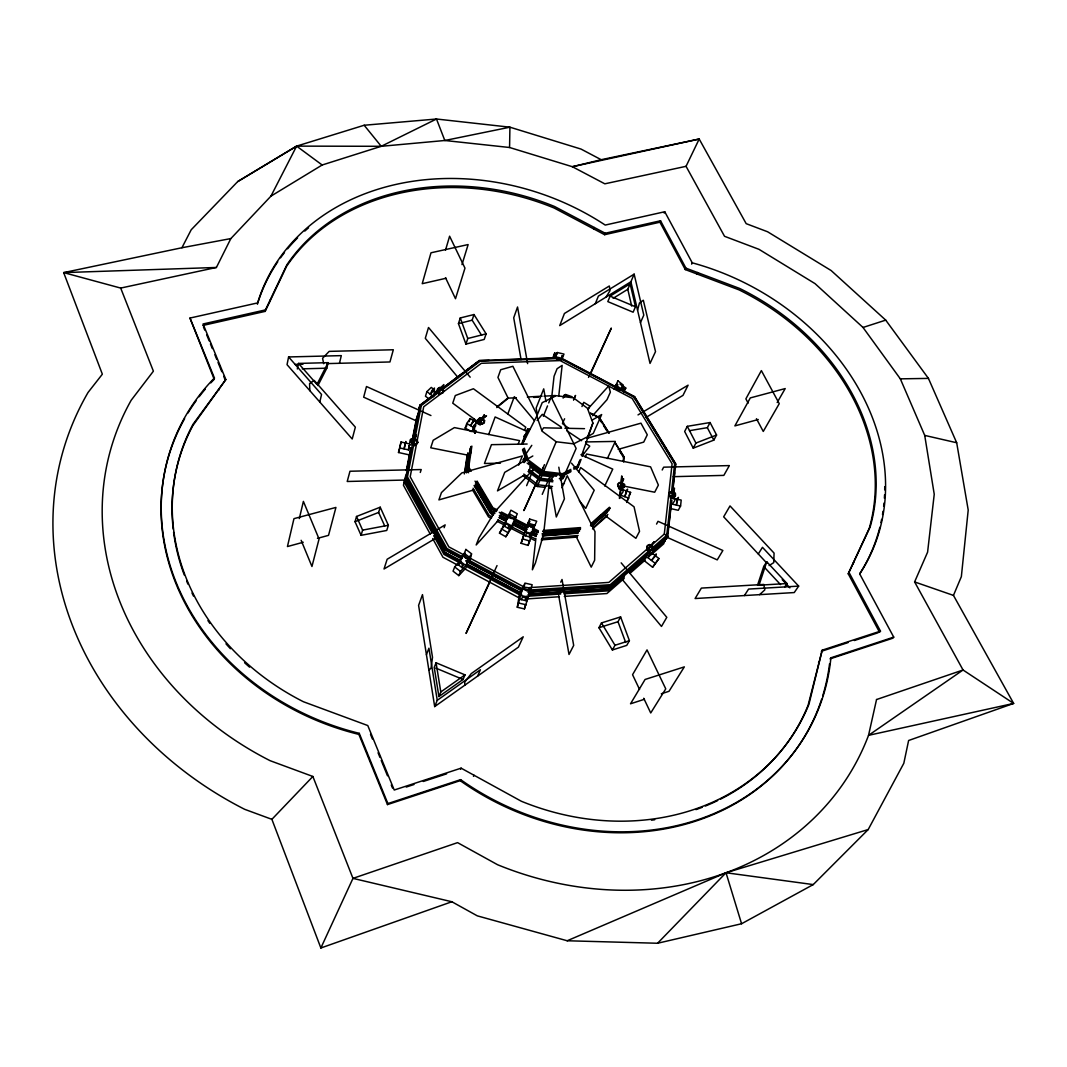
<?xml version="1.0" encoding="UTF-8"?>
<svg xmlns="http://www.w3.org/2000/svg" width="1067" height="1067" viewBox="0 0 1067 1067"><rect width="100%" height="100%" fill="white"/><g stroke="black" fill="none" stroke-linecap="round" stroke-linejoin="round"><path stroke-width="1.5" d="M464.745 685.254L464.759 682.106L471.294 673.57L523.23 636.799L518.402 647.162L434.682 706.594L418.597 605.389L422.479 594.626L432.508 657.339L431.068 668.009L428.894 670.249M686.054 166.319L604.829 183.817L572.365 166.719L509.573 147.499L509.919 127.186L436.496 119.011L364.167 125.252L296.613 146.126L237.754 181.537L191.22 229.752L181.924 247.744L63.66 272.605L102.352 374.197L88.054 392.456A347.042 299.347 17.3 0 0 244.676 809.319L271.885 819.336L320.874 947.989L451.861 901.748L477.282 915.846L567.177 940.761L657.579 943.255L741.578 923.742L813.241 884.583L868.191 829.552L903.816 763.278L908.617 740.498L1013.65 703.433L953.458 595.399L914.606 581.928L927.596 552.159L934.239 494.261L924.716 435.403L900.335 378.852L863.016 327.462L815.041 283.635L758.997 249.331L724.533 236.3L686.054 166.319L699.192 139.03L746.18 223.657L767.586 231.766L831.14 270.538L885.717 320.127L928.437 378.398L956.686 442.752L968.209 510.053L961.354 576.633L953.458 595.399M535.007 524.764L528.125 545.41L521.123 543.303L526.284 526.618M527.978 522.657L521.123 543.303M410.208 455.102L398.498 452.501L399.872 447.967L408.421 449.874L409.061 445.859L410.141 444.752L414.703 445.766M619.407 498.409L620.394 488.766M620.727 485.552L621.701 475.895M623.181 461.424L623.675 456.596L614.925 442.672M619.687 498.409L620.18 493.541M621.501 480.563L621.834 477.309M620.047 497.675L620.874 489.553M621.541 483.058L622.208 476.562M623.688 461.944L624.182 457.076L615.352 443.018M509.399 513.961L509.146 516.335L510.906 518.375L513.627 518.869L515.734 517.535M509.759 514.507L509.559 516.535L511.04 518.255M676.438 505.104L677.078 499.156M670.289 508.492L678.252 510.293L680.573 506.038L681.199 500.09L674.331 498.529M558.748 396.177L562.136 365.394L557.094 368.702L554.053 376.318L551.852 396.017M654.058 549.665L666.435 538.835L668.209 530.326M668.582 527.045L671.476 500.716M673.504 497.302L674.477 488.086L672.37 492.047L671.703 498.022L670.356 498.276L670.69 495.301M672.743 489.206L674.544 472.761M675.091 467.826L675.451 464.532L672.877 460.33M671.81 500.076L667.675 536.568L653.844 548.825M672.717 491.847L675.798 463.878L634.572 396.591L621.501 389.722M650.75 545.877L664.301 534.06L672.103 463.785L632.117 398.404L560.122 360.593L481.337 363.3L423.706 406.767L410.195 476.776L448.86 546.878L463.358 554.613M665.581 537.781L663.714 543.81L651.377 554.627M666.795 535.541L666.435 538.835L664.328 539.755M670.69 499.503L666.728 535.354L651.99 548.225M671.41 492.994L674.637 463.665L633.825 397.017L634.572 396.591L633.518 397.671M535.887 538.448L532.38 569.805L535.474 562.856L543.65 533.713L549.945 476.335L542.249 494.354M893.733 637.132L830.9 657.805L830.099 658.859L892.879 638.186L893.733 637.132L859.695 573.913A233.993 190.633 26.5 0 0 692.256 262.829L664.754 211.746L605.229 225.07A233.673 190.179 19.3 0 0 257.64 302.908L189.979 318.059L214.214 379.318A246.53 211.599 17.5 0 0 210.826 382.88M557.321 353.71L554.667 353.097L554.173 356.458L555.467 355.951M470.107 448.887L466.933 469.947L468.613 472.774M471.08 431.508L472.894 431.201L473.828 426.186L474.655 426.226L474.095 425.4L476.669 423.306M466.626 472.881L469.907 451.648M470.654 447.273L467.479 468.373L469.16 471.201M473.094 431.055L473.828 426.186M467.279 471.201L467.759 467.986M470.92 446.499L467.746 467.613L469.427 470.44M473.121 431.895L474.095 425.4L475.015 425.226L474.055 431.655M468.866 464.799L468.386 468.013L470.054 470.814M470.56 453.542L471.04 450.327M471.881 446.113L468.746 467.013L471.241 471.227M214.214 379.318L214.414 377.998L189.979 318.059M464.345 473.961L467.306 454.369M464.919 472.374L467.88 452.755M218.668 390.415L218.895 388.988M849.105 572.592L880.475 631.117L879.568 632.278L848.238 573.806L870.112 527.071A223.897 182.377 26.5 0 0 739.698 288.477L685.948 268.164L660.54 220.762L605.216 233.246L554.6 206.518A223.59 181.937 19.3 0 0 286.863 264.829L265.443 309.91L203.05 323.981L225.844 379.532L192.82 425.666A235.86 202.41 17.5 0 0 173.214 529.085M517.295 607.27L523.19 586.423L519.242 595.266L517.295 607.27L524.457 608.91L524.937 605.909M524.457 608.91L532.18 584.756L524.951 583.102L523.243 586.943L530.379 588.064M202.85 325.462L265.176 311.377L265.443 309.91M269.831 301.588L270.098 300.12M412.235 443.499L412.942 439.711M404.14 448.914L405.273 442.965M408.421 449.874L409.261 445.406M398.498 452.501L401.005 442.018L409.541 443.912L410.181 439.897L411.262 438.777L415.823 439.791M399.872 447.967L401.005 442.018M404.42 480.39L403.459 485.298L430.321 534.22M406.327 470.587L410.768 447.727M412.355 439.564L416.49 418.331M405.66 475.815L404.38 482.364L432.108 532.82M406.927 469.28L411.062 448.02M412.542 439.751L414.783 439.484L416.744 440.684L417.277 442.645L416.077 444.232L413.836 444.499L411.875 443.298L411.342 441.325L412.542 439.751L417.424 415.316M406.06 475.188L405.127 479.99L445.246 552.959L459.717 560.682M406.994 470.387L411.355 447.967M413.222 438.364L417.891 414.356M406.714 473.134L405.78 477.936L445.539 550.199L461.678 558.815M407.327 469.933L411.689 447.5M413.249 439.484L419.784 405.833L434.296 394.91M411.902 446.806L405.887 477.576L445.673 549.852L461.811 558.468M413.356 439.111L419.998 405.14L435.829 393.216M413.449 446.073L407.474 476.909L446.886 548.465L462.878 556.987M414.076 442.832L421.318 405.5L436.99 393.683M339.466 363.287L341.307 355.631L288.597 356.952L287.036 364.661L352.217 439.004L355.351 427.16L314.231 380.452L309.563 383.573L309.843 390.682M297.333 368.982L298.507 363.42L328.103 362.66L326.822 368.182L317.926 385.56M319.793 402.032L321.554 394.483L288.597 356.952M299.307 518.589L303.388 501.397L319.06 538.995L311.951 566.497L301.147 540.302M880.475 631.117L822.19 650.176L808.106 705.274A236.247 203.183 27.8 0 1 720.638 799.09M822.19 650.176L808.973 704.153A236.501 203.317 27.8 0 1 521.336 801.25L461.117 768.16L394.23 790.02L367.782 725.547L303.455 701.753A236.114 202.543 17.5 0 1 193.02 424.266L225.844 379.532M528.125 545.41L529.205 541.129M564.15 397.337L564.363 396.551L564.003 397.297M466.092 567.764L458.823 575.62L453.062 571.165L454.662 566.937L460.064 561.122L461.998 556.214L464.865 553.119M637.559 310.177L639.466 302.948L643.321 300.24L655.511 351.63L650.03 363.42L630.89 281.768L634.145 274.152L643.801 315.138L640.467 322.621M458.823 575.62L460.451 571.405L465.839 565.577L467.786 560.682L470.654 557.588L469.48 560.602M475.002 433.349L475.815 430.441L474.815 433.255M355.031 521.696L356.525 516.468L380.212 507.198L388.361 525.271L386.747 530.459L361.086 535.327L355.031 521.696L378.625 512.44L380.212 507.198M627.609 499.596L626.769 502.464L630.597 492.38L622.408 489.513M624.835 496.688L626.502 490.94M361.086 535.327L362.607 530.126L356.525 516.468M526.711 529.765L513.947 523.27L514.774 521.109L515.214 520.216L528.018 526.738M621.954 488.112L623.008 484.458M445.513 250.145L449.607 236.194L464.972 268.137L455.502 298.72L445.513 277.7M619.5 485.858L618.647 488.726L623.035 490.26L623.101 491.714L620.727 495.261L628.93 498.129M405.02 444.299L405.887 441.471L404.313 448.02M461.984 264.603L468.133 244.556L430.988 252.786L422.225 283.689L445.993 278.274M470.294 555.507L469.68 557.481L467.653 558.348L465.385 557.614L464.212 555.694L464.812 553.733M470.934 555.213L470.227 557.548L467.839 558.575L465.159 557.694L463.772 555.44L464.492 553.119M419.784 405.833L419.131 407.954L419.824 410.328M421.105 406.167L419.998 405.14L421.318 405.5M430.201 394.163L434.562 389.962L431.268 387.414L426.907 391.602L425.466 396.23L429.281 399.205M430.868 393.523L431.762 390.642L434.496 388.028L433.589 390.909M458.45 323.634L460.25 317.966L473.988 314.538L486.112 333.838L484.218 339.439L465.932 344.108L458.45 323.634L472.147 320.193L473.988 314.538M426.907 391.602L433.509 396.724L434.322 392.416L435.269 391.549L438.11 393.069L442.472 388.855L443.859 384.56L439.471 388.788L438.11 393.069L438.804 394.283M563.656 397.244L564.363 395.043L570.978 397.377M622.128 386.921L621.474 388.948L619.273 389.735L616.806 388.828L615.526 386.761L616.179 384.747M420.278 472.454L421.225 469.547L349.976 471.241L347.215 481.484L404.766 480.043M621.381 387.508L620.941 388.922L619.073 389.588M465.932 344.108L467.773 338.506L460.25 317.966M757.53 585.223L763.705 566.524L766.746 561.762L787.046 583.542L784.685 587.05M766.746 561.762L759.024 585.196L787.046 583.542M525.191 435.149L521.51 444.272L522.71 443.712L536.754 416.197L542.209 402.672L556.227 395.697L573.459 397.844L587.437 408.248L592.892 423.052L581.688 455.409M470.92 431.428L465.172 428.08L466.759 423.492L470.2 418.571L476.416 422.185M821.67 699.165A246.93 212.413 27.8 0 1 460.17 780.657L387.481 804.585L358.885 734.403L359.259 733.336A246.77 211.733 17.5 0 1 214.414 377.998M469.133 421.638L470.2 418.571M471.014 424.919L474.161 418.984L473.161 421.838M505.331 522.377L510.906 510.173L517.308 513.801L511.693 525.991L505.838 536.768L499.489 533.167L505.331 522.377L511.693 525.991M474.562 425.24L476.189 422.692L480.177 425.013L481.897 422.532M477.989 420.305L479.63 417.757L483.604 420.065M444.139 527.698L445.152 524.884L387.148 559.255L384.027 568.991L434.589 538.915M542.703 473.548L542.329 474.588L556.467 476.229M488.673 434.549L495.128 416.97L528.418 432.042M507.679 414.356L514.334 396.657L534.3 420.478M458.663 565.03L459.664 562.389L463.291 565.19L462.905 566.19L461.891 565.897L462.278 567.817M536.754 416.197L542.063 431.161L556.187 441.765L573.659 443.859L587.677 436.67L592.892 423.052M573.566 467.96L577.714 465.812L579.981 459.864M577.874 465.972L579.594 461.478M581.888 455.476L583.035 452.475M581.102 459.384L578.181 467.026L573.913 469.253M582.275 456.316L583.436 453.262M426.427 654.711L428.934 648.202L437.257 700.312L434.682 706.594M593.785 228.965L594.346 227.511M518.349 443.699L519.549 440.631L454.422 427.6L433.175 440.284L430.735 447.793L468.186 455.222M552.839 357.738L554.667 353.097M524.551 430.308L525.764 427.227L473.428 388.748L455.289 395.55L452.755 403.179L478.056 421.852M554.667 357.032L555.734 354.657L555.213 358.245L561.909 359.779L562.429 356.191L561.989 356.938M556.32 353.804L556.387 355.031M265.176 311.377L286.583 266.323A223.363 181.843 19.3 0 1 554.08 207.985L604.642 234.7L605.216 233.246M436.083 662.767L434.229 667.435L438.91 696.551L463.025 679.479L464.999 674.877L436.083 662.767L440.791 691.976L438.91 696.551M518.695 465.092L522.337 455.969L461.878 472.894L441.445 492.594L438.91 499.889L473.695 490.006M523.43 461.264L525.751 455.502M526.431 432.108L527.658 429.081L528.672 428.974L522.71 443.712M522.403 443.685L527.658 429.081M543.37 416.223L547.531 405.9M548.718 402.953L551.106 397.057L576.127 448.46L565.417 472.868M387.481 804.585L387.881 803.584L359.259 733.336M595.279 303.708L598.387 296.106L634.145 274.152M504.718 526.404L505.811 523.71L509.813 525.964L509.386 527.005L508.279 526.845L508.692 528.658M528.605 471.534L530.953 465.812M526.631 485.672L533.473 469.067L494.581 512.053L478.95 537.888L476.175 544.984L498.489 520.203M563.109 398.111L564.363 395.043M564.31 397.271L565.483 394.443L572.165 396.791M525.978 529.245L514.134 523.217L511.56 528.645L524.551 535.261M610.097 296.133L607.817 301.614L633.118 312.204L635.492 306.762L630.117 283.795L610.097 296.133L635.492 306.762M543.463 467.399L523.87 510.586L544.49 464.612M523.11 475.722L537.341 486.485L542.476 473.908L531.673 465.759M556.187 441.765L542.329 474.588L527.138 463.105M573.699 399.832L575.54 395.43L573.499 399.805M613.138 298.333L627.783 289.29L630.117 283.795M525.471 535.767L526.618 533.087L531.019 534.407L529.365 535.501L529.859 537.088M848.238 573.806L869.245 528.312A223.67 182.284 26.5 0 0 739.004 289.864L685.294 269.578L659.926 222.203L660.54 220.762M664.194 213.067L664.754 211.746M581.968 406.54L583.782 402.326L589.784 406.02L588.571 408.834M550.905 481.084L553.346 475.389M477.603 676.131L480.403 669.743L437.257 700.312M561.962 487.752L567.244 475.775L594.986 531.633L594.639 560.228L591.211 567.137L576.073 536.354M613.898 388.962L617.019 384.04M521.376 599.627L522.523 597.067L527.018 598.094L525.337 599.201L525.858 600.654M578.621 472.067L580.648 467.573L634.051 506.825L639.533 531.339L635.892 538.315L605.216 515.681M585.209 457.049L586.57 454.035L650.577 466.839L658.379 485.085L654.698 492.22L623.715 486.072M622.208 390.309L623.101 387.841L620.474 390.429L615.139 386.201M623.702 392.603L625.769 388.068L620.461 383.867M685.294 269.578L685.948 268.164M320.874 947.989L352.964 878.368L312.871 776.469L270.111 760.691A303.028 260.375 17.4 0 1 131.188 400.245L153.395 371.183L120.691 288.077L63.66 272.605L216.401 267.47L230.845 238.581L270.938 196.141L322.167 164.998L381.239 146.299L436.496 119.011L444.819 140.497L509.573 147.499M588.531 377.411L611.324 328.076L590.304 374.397M691.656 264.123L692.256 262.829M497.022 565.59L466.026 633.438L490.273 581.142M460.597 769.28L461.117 768.16M607.363 458.543L615.339 441.418L585.57 441.938M562.549 423.146L564.603 418.771M696.818 273.939L697.471 272.525M460.17 780.657L460.637 779.644A247.171 212.533 27.8 0 0 830.9 657.805M604.736 486.018L612.751 469.12L580.928 454.702M560.749 582.182L562.029 579.488L573.686 645.415L569.018 654.471L558.681 595.479M473.481 776.349L474.001 775.242M528.005 526.951L515.068 520.376L515.614 519.256L527.005 525.057M624.022 487.499L624.715 484.511L620.34 482.978M626.249 491.82L627.583 489.099L625.209 495.408M629.157 495.275L630.597 492.38M270.938 196.141L296.613 146.126L381.239 146.299L444.819 140.497L509.919 127.186L581.022 149.073L601.188 159.703L699.192 139.03L572.365 166.719L601.188 159.703M328.103 362.66L316.966 384.413L298.507 363.42M662.194 470L663.647 467.173L729.361 465.585L723.839 475.389L673.25 476.682M687.295 426.333L684.654 431.481L693.23 448.153L713.823 440.124L716.584 435.029L710.075 422.532L687.295 426.333L695.924 443.058L693.23 448.153M598.934 627.716L601.468 622.928L620.607 616.913L629.41 640.667L626.756 645.375L612.391 649.976L598.934 627.716L618.006 621.714L620.607 616.913M689.509 430.668L707.341 427.667L710.075 422.532M656.552 524.07L658.019 521.323L722.866 550.492L717.237 559.882L666.368 536.994M673.81 494.061L671.703 498.022L674.771 499.289L674.811 500.623L672.303 504.171L680.573 506.038M676.985 500.05L678.412 497.395L676.585 503.771M652.337 559.388L656.298 553.946L654.885 556.534M664.301 534.06L667.835 536.274L666.395 535.954L667.489 536.914M644.348 560.775L652.591 567.244L658.939 558.534L652.07 553.159L647.976 557.721L654.858 563.109M658.939 558.534L652.591 567.244M612.391 649.976L614.992 645.268L629.41 640.667M777.176 402.552L785.192 388.575L750.301 397.911L734.883 425.893L758.25 419.518M571.072 470.734L561.976 475.442L561.175 476.789L570.818 471.761M606.136 297.026L610.004 290.611L609.337 285.996L564.43 313.485L559.722 325.608L630.89 281.768M505.838 536.768L512.107 526.805L515.961 517.522L509.573 513.907M758.29 553.973L762.465 547.331L798.663 586.103L794.248 592.558L695.11 598.534L701.379 588.09L763.785 584.449L764.839 589.891L759.557 594.652M499.489 533.167L501.063 530.672M502.624 528.192L504.198 525.698M744.419 595.559L748.581 589.077L798.663 586.103M525.431 454.742L531.793 445.326M541.809 430.521L543.623 427.827L561.615 428.2M576.327 468.893L578.181 467.026L577.714 465.812M478.509 422.119L480.697 418.984M465.172 428.08L466.879 425.626M470.494 425.666L473.921 420.745M528.672 590.144L529.859 588.451L528.672 590.158L526.404 590.451L524.404 589.171L523.817 587.077M530.526 588.304L529.125 590.318L526.458 590.665L524.084 589.157L523.404 586.677L524.804 584.676M852.8 563.923L853.667 562.709M561.722 358.232L560.655 359.686L558.575 359.926L556.681 358.779L556.094 356.938M818.536 662.74L819.389 661.593M582.249 455.729L589.744 446.139L585.676 443.419M523.71 436.443L529.899 429.081M537.128 420.491L542.276 414.356L561.269 427.067M533.087 526.578L534.407 525.044M534.42 525.044L533.1 526.591L530.819 526.711L528.925 525.324L528.512 523.27L529.832 521.723M535.074 524.924L533.513 526.751L530.819 526.885L528.578 525.257L528.098 522.83L529.672 521.003M651.417 560.415L655.498 555.84M650.07 550.492L652.657 547.598M592.585 415.69L607.03 399.658L610.364 392.163L608.723 385.907L587.837 408.994M652.07 553.159L654.524 548.331L650.857 545.464M647.976 557.721L650.43 552.906L646.762 550.038M622.341 488.126L623.675 486.699L623.341 484.698L621.528 483.284L619.313 483.284L617.98 484.711L618.313 486.712L620.114 488.126L622.755 488.273L624.315 486.592L623.928 484.231L621.794 482.577L619.18 482.577L617.606 484.245L617.993 486.605L620.127 488.273M271.885 819.336L312.871 776.469M657.579 943.255L726.013 872.753L868.191 829.552M625.769 388.068L623.315 390.495L622.128 389.548M437.577 391.256L440.338 388.588M438.697 388.215L439.644 387.334L441.138 387.814M592.492 528.965L607.096 515.988M590.745 523.79L609.444 507.238M597.76 518.122L601.508 514.814M590.811 525.057L610.191 507.892M590.451 525.791L609.831 508.626M591.291 525.551L607.443 511.24M592.132 525.137L609.07 510.133M591.972 525.724L606.87 512.507M591.785 526.098L606.696 512.894M593.225 527.431L607.857 514.454M648.296 551.439L610.204 584.703L530.246 589.984M649.229 552.533L610.764 586.143L529.992 591.505M652.951 549.278L667.835 536.274M647.829 553.906L610.444 586.77L528.058 592.238M630.517 569.311L635.519 564.936M638.026 562.736L644.295 557.267M653.057 549.612L660.58 543.036M623.982 575.3L607.71 589.531L564.603 592.398M628.983 570.925L635.252 565.443M640.253 561.069L644.015 557.788M654.031 549.025L664.047 540.275L665.221 541.062L651.617 552.973M647.856 555.08L609.457 588.651L528.845 594.026M624.408 576.767L608.323 590.838L563.976 593.812M629.357 572.445L646.669 557.294M624.208 578.407L606.923 593.532L564.31 596.4M630.384 572.992L645.202 560.028M648.283 548.025L608.87 582.395L529.045 587.65M481.844 419.118L485.712 415.97M497.342 406.54L507.679 398.151L516.388 397.764M482.684 418.998L486.525 415.877M496.755 407.581L508.265 398.231M473.281 427.814L475.855 425.72M442.432 388.255L479.39 360.433L555.534 357.845M419.905 405.46L435.736 393.536M443.645 387.574L463.451 372.676M466.079 370.689L477.963 361.753M443.525 387.961L451.448 381.999M454.089 380.012L463.318 373.063M465.959 371.076L479.15 361.139L555.534 358.645M442.218 389.748L480.11 361.22M440.791 691.976L464.999 674.877M513.347 518.682L515.134 517.548M769.107 565.577L773.762 562.629L774.068 553.106L730.015 505.931L723.666 516.815L766.946 563.256M237.754 181.537L296.613 146.126L322.167 164.998M645.988 417.437L682.987 395.39L688.095 385.174L638.013 414.903M587.677 436.656L593.279 433.375L601.668 414.556L591.772 420.318M523.857 475.415L497.489 490.887L504.718 472.348L532.833 455.982M561.575 484.831L564.403 483.364M559.321 478.683L563.563 476.469M560.375 478.776L564.616 476.562M560.375 479.937L563.269 478.429M524.27 448.153L528.392 459.984L543.637 471.481L562.522 473.695L570.805 469.387M561.976 475.442L562.522 473.695M567.177 940.761L726.013 872.753L813.241 884.583M695.924 443.058L716.584 435.029M440.618 393.47L442.592 392.736L443.218 390.962L442.125 389.188L439.964 388.441L438.003 389.175L437.377 390.949L438.457 392.723M440.004 387.694L437.683 388.561L436.95 390.642L438.23 392.736L440.778 393.616L443.098 392.749L443.832 390.669L442.552 388.575M617.993 384.827L616.446 385.36L615.899 387.068L616.979 388.828M387.881 803.584L460.637 779.644M406.22 787.059L413.983 784.512M423.306 781.471L446.62 773.842M821.323 651.323L848.092 642.574M854.387 640.52L877.994 632.798M644.388 699.285L630.53 703.793L645.082 679.466L684.334 666.875L669.009 691.296L661.313 693.79M863.016 327.462L885.717 320.127M618.14 449.38L643.721 442.111L647.282 434.789L640.96 423.172L586.65 438.377M303.241 542.249L287.436 546.557L293.959 518.655L335.932 507.425L328.529 535.354L317.459 538.368M467.773 338.506L486.112 333.838M604.642 234.7L659.926 222.203M120.691 288.077L216.401 267.47M671.01 492.314L672.37 492.047M362.607 530.126L388.361 525.271M181.924 247.744L230.845 238.581M671.757 497.542L673.877 497.262L674.904 495.688L673.917 493.514M672.517 491.807L670.023 492.127L668.796 493.981L669.556 496.302L671.863 497.715L674.357 497.395L675.571 495.528L674.811 493.207M672.317 492.527L670.209 492.794L669.169 494.381L669.809 496.342M542.383 535.981L577.887 533.207M541.903 538.355L578.114 535.527M541.222 539.889L577.394 537.048M543.25 530.472L580.528 527.591M542.823 531.419L549.305 530.926M552.546 530.672L563.883 529.792M567.124 529.552L580.075 528.538M542.983 531.699L580.621 528.792M544.29 532.3L580.275 529.512M541.983 533.913L579.554 531.006M546.157 533.753L555.974 532.993M559.241 532.74L570.698 531.846M573.966 531.593L577.234 531.339M543.09 534.314L578.621 531.553M542.543 535.594L578.061 532.833M528.218 591.905L610.617 586.437M528.378 594.319L559.882 592.225M563.203 591.998L607.963 589.011M528.152 594.839L561.295 592.625M526.204 596.333L560.695 594.026M526.618 598.934L559.401 596.733M533.633 397.431L538.555 397.151M551.666 396.39L554.947 396.19M527.365 397.017L542.143 396.164M544.023 396.164L555.414 395.51M479.283 360.753L489.206 360.419M497.489 360.139L520.656 359.352M528.925 359.072L552.092 358.272M294.999 364.447L302.975 364.247M326.849 363.62L389.948 361.966L393.323 349.763L329.17 351.376L322.567 358.299L323.701 363.7M302.254 368.849L326.822 368.182M500.45 463.158L484.458 463.478L491.46 444.672L527.138 444.032M900.335 378.852L928.437 378.398M564.883 428.267L584.516 428.667M552.519 486.485L538.048 484.818L523.79 474.028M537.341 486.485L545.37 487.419M548.585 487.792L551.799 488.152M562.536 475.175L543.063 472.894L528.672 462.024M557.214 474.882L542.916 473.214L528.819 462.571M545.784 474.295L549.092 474.682M553.186 476.909L541.769 475.575L529.939 466.639M551.746 479.603L540.662 478.309L529.179 469.64M552.959 480.617L540.315 479.15L528.832 470.48M552.786 481.831L539.835 480.323L528.085 471.441M519.136 603.162L526.324 604.802M524.31 588.811L528.872 589.851M520.403 595.373L527.578 597.013M519.762 599.267L526.951 600.908M924.716 435.403L956.686 442.752M451.861 901.748L352.964 878.368L457.57 842.637L497.569 864.723A303.535 261.375 27.9 0 0 868.538 735.336L1013.65 703.433L963.048 669.996L914.606 581.928M524.844 531.606L531.859 533.713M523.897 535.301L530.926 537.408M522.95 538.995L529.979 541.116M528.859 524.977L533.313 526.311M435.749 668.062L463.025 679.479M430.935 415.53L366.488 386.534L363.674 397.177L417.21 421.265M590.598 413.249L599.441 417.717L609.164 433.175M590.411 413.182L599.161 417.61L608.79 432.922M497.129 509.853L492.861 507.692L477.056 481.044M501.397 512.027L508.506 515.641M532.686 527.952L538.382 530.846M496.742 510.826L492.487 508.652L476.696 482.017M501.01 512.987L508.105 516.601M533.7 529.632L537.968 531.793M496.408 510.88L492.1 508.692L476.149 481.777M499.276 512.333L507.892 516.721M532.326 529.152L538.075 532.073M496.115 511.613L491.807 509.426L475.028 481.11M500.423 513.814L509.026 518.189M514.774 521.109L527.698 527.685M533.447 530.606L537.755 532.806M494.088 512.413L491.22 510.96L475.308 484.098M499.823 515.334L506.985 518.975M514.147 522.617L527.045 529.192M531.353 531.379L537.088 534.3M491.94 511.933L494.901 513.427M499.343 515.694L506.732 519.456M531.899 532.26L536.341 534.514M494.128 513.187L491.3 511.747L475.562 485.178M499.796 516.068L506.878 519.669M532.38 532.66L536.634 534.82M493.594 514.481L490.767 513.04L475.042 486.472M499.263 517.362L506.332 520.963M513.414 524.564L526.164 531.059M530.419 533.22L536.087 536.101M493.447 514.868L490.62 513.427L474.068 485.472M499.103 517.748L506.185 521.35M513.254 524.937L526.004 531.433M530.259 533.593L535.927 536.474M492.007 516.828L489.113 515.348L473.094 488.259M497.769 519.762L504.984 523.43M512.2 527.111L523.764 532.993M530.979 536.661L535.314 538.875M491.394 518.375L488.499 516.908L472.508 489.846M497.155 521.31L504.358 524.977M530.326 538.195L534.647 540.409M561.949 358.432L615.699 386.667M563.269 359.526L615.552 386.974M621.367 390.029L634.438 396.897L675.638 464.172M561.909 359.246L617.686 388.535M620.621 390.082L634.265 397.271L635.972 400.072M470.614 558.481L524.27 587.09M467.239 559.321L523.897 589.531M461.931 558.174L445.779 549.558L405.98 477.269M466.332 560.522L522.11 590.264M466.212 560.815L521.976 590.558M466.079 561.162L521.83 590.891M444.819 552.173L460.931 560.762M466.799 563.883L520.976 592.799M466.959 564.536L520.509 593.119M460.957 561.989L445.046 553.493L405.82 482.151M466.746 565.07L521.723 594.399M460.064 563.016L443.992 554.44L433.695 535.701M465.919 566.137L520.002 594.999M457.543 565.03L442.965 557.254L432.695 538.542M464.839 568.924L518.789 597.72M509.599 516.175L513.654 518.469M503.291 525.604L509.666 529.205M501.25 528.832L507.625 532.446M466.759 423.492L474.228 427.84M674.037 492.434L675.424 493.327L675.451 494.675M566.684 430.695L581.608 440.684M562.469 423.599L568.751 428.294M536.141 468.76L542.636 473.695M464.332 555.36L468 558.188M460.064 561.122L465.839 565.577M457.37 564.03L463.145 568.484M454.662 566.937L460.451 571.405M620.074 384.093L623.395 386.734M782.231 579.648L789.873 587.864M763.705 566.524L780.537 584.609M571.485 463.145L594.199 490.246L585.716 508.412L579.354 500.783M470.174 377.185L428.507 327.489L425.293 338.319L458.13 377.598M621.167 562.856L666.795 617.326L661.473 626.436L621.528 578.594M364.167 125.252L381.239 146.299M599.094 418.491L601.735 422.705M603.509 425.52L607.043 431.135M619.407 450.808L623.822 457.836M472.147 320.193L481.63 335.318M637.693 402.873L644.561 414.076M646.269 416.89L649.71 422.492M651.43 425.293L658.286 436.51M660.006 439.311L662.58 443.512M664.301 446.313L671.156 457.53M601.468 622.928L614.992 645.268M442.472 388.855L443.165 390.069M748.14 403.113L745.873 398.858L761.371 370.596L779.257 403.646L763.265 431.455L756.45 418.704M707.341 427.667L713.823 440.124M537.008 414.876L512.88 366.288L500.69 369.742L497.942 377.425L508.119 398.111M639.546 689.429L632.558 674.704L647.029 649.91L665.755 688.869L650.723 712.983L643.734 698.258M378.625 512.44L384.72 525.951M203.477 326.995L204.744 330.076M206.638 334.705L209.172 340.88M210.439 343.961L212.333 348.589M214.867 354.751L216.761 359.379M218.028 362.46L221.816 371.716M223.71 376.344L224.977 379.425M370.516 734.376L372.41 738.978M378.065 752.782L379.945 757.383M381.212 760.451L387.494 775.789M391.269 784.992L392.523 788.06M618.006 621.714L625.662 642.427M523.11 448.847L527.365 461.037M522.497 449.821L526.098 460.157M524.204 458.036L525.257 461.077M523.857 458.89L524.911 461.931M522.99 459.57L524.07 462.678M561.655 355.871L562.349 358.045L561.095 359.766L558.628 360.032L556.4 358.685L555.707 356.525M726.013 872.753L741.578 923.742M627.783 289.29L631.691 306.096M558.801 467.186L564.416 498.849L556.307 516.988L551.119 487.206M545.971 401.605L543.717 388.881L536.141 408.047L536.968 412.782M527.618 363.62L517.548 307.003L513.72 317.793L521.096 359.659M829.566 663.741A246.93 212.413 27.8 0 1 822.67 696.017M358.885 734.403A246.53 211.599 17.5 0 1 184.618 418.691M187.939 413.049A246.53 211.599 17.5 0 1 196.155 400.712M199.129 396.737A246.53 211.599 17.5 0 1 205.357 389.028M257.4 304.255A233.46 190.086 19.3 0 1 277.74 261.802M280.528 257.827A233.46 190.086 19.3 0 1 284.462 252.626M287.57 248.811A233.46 190.086 19.3 0 1 297.6 237.861M304.829 231.046A233.46 190.086 19.3 0 1 308.563 227.805M884.743 486.632A233.78 190.54 26.5 0 1 884.716 489.913M884.57 494.848A233.78 190.54 26.5 0 1 884.383 498.142M883.996 503.077A233.78 190.54 26.5 0 1 883.649 506.358M883.009 511.266A233.78 190.54 26.5 0 1 882.502 514.507M881.622 519.362A233.78 190.54 26.5 0 1 880.942 522.563M879.835 527.311A233.78 190.54 26.5 0 1 859.789 573.646M249.585 667.168A235.86 202.41 17.5 0 1 244.61 662.74M230.432 648.723A235.86 202.41 17.5 0 1 225.991 643.841M209.866 623.368A235.86 202.41 17.5 0 1 207.945 620.594M193.474 596.026A235.86 202.41 17.5 0 1 191.993 593.052M187.912 584.089A235.86 202.41 17.5 0 1 186.658 581.088M184.298 575.046A235.86 202.41 17.5 0 1 173.601 532.246M717.651 800.57A236.247 203.183 27.8 0 1 705.38 806.038M702.259 807.279A236.247 203.183 27.8 0 1 695.951 809.613M654.738 819.736A236.247 203.183 27.8 0 1 651.444 820.19M483.965 421.012L483.711 422.932L481.924 423.959L479.67 423.506L478.256 421.825L478.523 419.918L480.297 418.891L482.551 419.344L483.965 421.012M484.578 420.651L484.285 422.905L482.177 424.119L479.523 423.572L477.856 421.598L478.163 419.344L480.257 418.144L482.911 418.677L484.578 420.651M414.876 439.004L413.756 444.979L416.183 434.803L414.876 439.004M876.541 699.539L868.538 735.336L963.048 669.996L876.541 699.539M652.884 547.918L652.364 549.825L650.443 550.639L648.256 549.878L647.069 547.998L647.589 546.091L649.51 545.277L651.697 546.037L652.884 547.918M653.551 547.638L652.937 549.878L650.67 550.839L648.082 549.945L646.695 547.731L647.309 545.477L649.563 544.53L652.15 545.424L653.551 547.638M621.661 482.831L619.98 488.593L623.635 478.776L621.661 482.831M480.91 419.651L479.39 423.892L482.831 418.944L484.351 414.703L480.91 419.651M465.866 549.425L464.358 553.373L470.147 557.841L471.681 553.906L465.866 549.425M557.254 352.523L555.56 356.818L562.256 358.352L563.976 354.071L557.254 352.523M529.659 519.082L527.952 523.097L534.98 525.217L536.714 521.216L529.659 519.082M617.9 380.826L616.019 385.027L621.367 389.255L623.261 385.067L617.9 380.826M649.99 546.384L647.922 550.239L654.098 541.809L649.99 546.384M417.904 442.472L416.49 444.339L413.849 444.659L411.542 443.232L410.902 440.911L412.329 439.057L414.956 438.737L417.264 440.151L417.904 442.472"/></g></svg>
